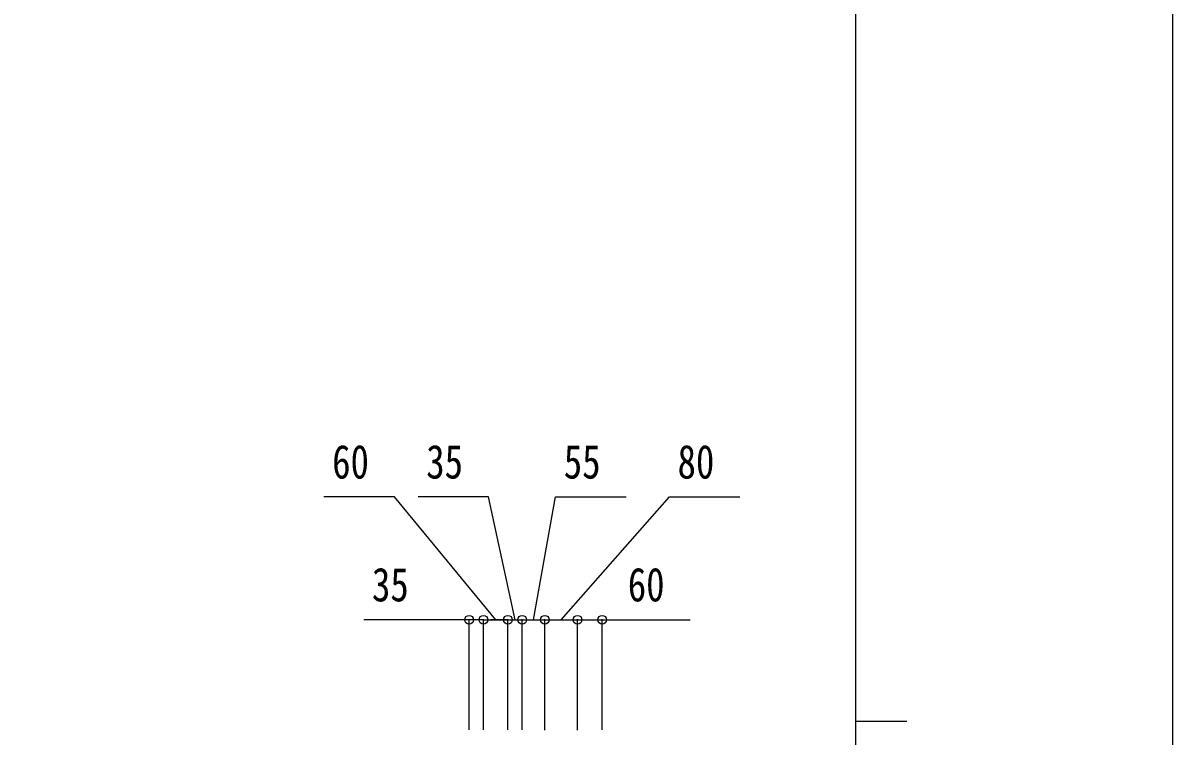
# Model space of a CAD drawing. Units: millimetres, scale not verified. Extents: x -10512 to 10512, y -7425 to 7425.
# Drawn here: x 7705 to 10512, y 276 to 2017 of the extents above; entities that cross this region are included whole.
import ezdxf
from ezdxf.enums import TextEntityAlignment as Align

# ---------------------------------------------------------------- set-up
doc = ezdxf.new("R2010")
doc.units = ezdxf.units.MM
doc.header["$LTSCALE"] = 40
doc.layers.add('0-6_YKK_D', color=6, linetype='Continuous')
doc.layers.add('0-7_YKK_ZWAK', color=7, linetype='Continuous')
doc.styles.add('ＭＳ ゴシック', font='')
doc.styles.get('ＭＳ ゴシック').set_extended_font_data('MS Gothic')

msp = doc.modelspace()

# ---------------------------------------------------------------- linework, layer by layer
at = {"layer": '0-6_YKK_D'}
for p, q in [((8794.05, 560), (8537.05, 560)), ((8794.05, 291), (8794.05, 561)), ((8829.05, 560), (8794.05, 560)), ((8829.05, 291), (8829.05, 561)), ((8829.05, 291), (8829.05, 561)), ((8829.05, 560), (8889.05, 560)), ((8829.05, 560), (8871.55, 560)), ((8889.05, 560), (8846.55, 560)), ((8889.05, 291), (8889.05, 561)), ((8889.05, 291), (8889.05, 561)), ((8889.05, 560), (8924.05, 560)), ((8889.05, 560), (8924.05, 560)), ((8924.05, 291), (8924.05, 561)), ((8924.05, 291), (8924.05, 561)), ((8924.05, 560), (8966.55, 560)), ((8924.05, 560), (8979.05, 560)), ((8979.05, 290), (8979.05, 561)), ((8979.05, 291), (8979.05, 561)), ((8979.05, 560), (9059.05, 560)), ((9059.05, 290), (9059.05, 561)), ((9059.05, 291), (9059.05, 561)), ((9119.05, 291), (9119.05, 561))]:
    msp.add_line(p, q, dxfattribs=at)
for points in [[(8859.05, 560), (8611.87, 860), (8439.87, 860)], [(8906.55, 560), (8841.53, 860), (8669.53, 860)], [(8951.55, 560), (9005.28, 860), (9177.28, 860)], [(9019.05, 560), (9283.05, 860), (9455.05, 860)], [(9059.05, 560), (9119.05, 560), (9333.55, 560)]]:
    msp.add_lwpolyline(points, dxfattribs=at)
for centre in [(8794.05, 560), (8829.05, 560), (8829.05, 560), (8889.05, 560), (8889.05, 560), (8924.05, 560), (8924.05, 560), (8979.05, 560), (8979.05, 560), (9059.05, 560), (9059.05, 560), (9119.05, 560)]:
    msp.add_circle(centre, 10.62, dxfattribs=at)
at = {"layer": '0-7_YKK_ZWAK'}
for p, q in [((9737.55, 6937.5), (9737.55, -6312.5)), ((9737.55, 312.5), (9862.55, 312.5))]:
    msp.add_line(p, q, dxfattribs=at)
msp.add_lwpolyline([(-10512.5, -7425), (10512.5, -7425), (10512.5, 7425), (-10512.5, 7425)], close=True, dxfattribs=at)

# ---------------------------------------------------------------- texts
at = {"layer": '0-6_YKK_D', "style": 'ＭＳ ゴシック', "width": 0.8}
for s, p in [('60', (8459.87, 880)), ('35', (8689.53, 880)), ('55', (9025.28, 880)), ('80', (9303.05, 880)), ('35', (8557.05, 580)), ('60', (9181.55, 580))]:
    msp.add_text(s, height=82.48, dxfattribs=at).set_placement(p, align=Align.BOTTOM_LEFT)

doc.saveas('drawing.dxf')
